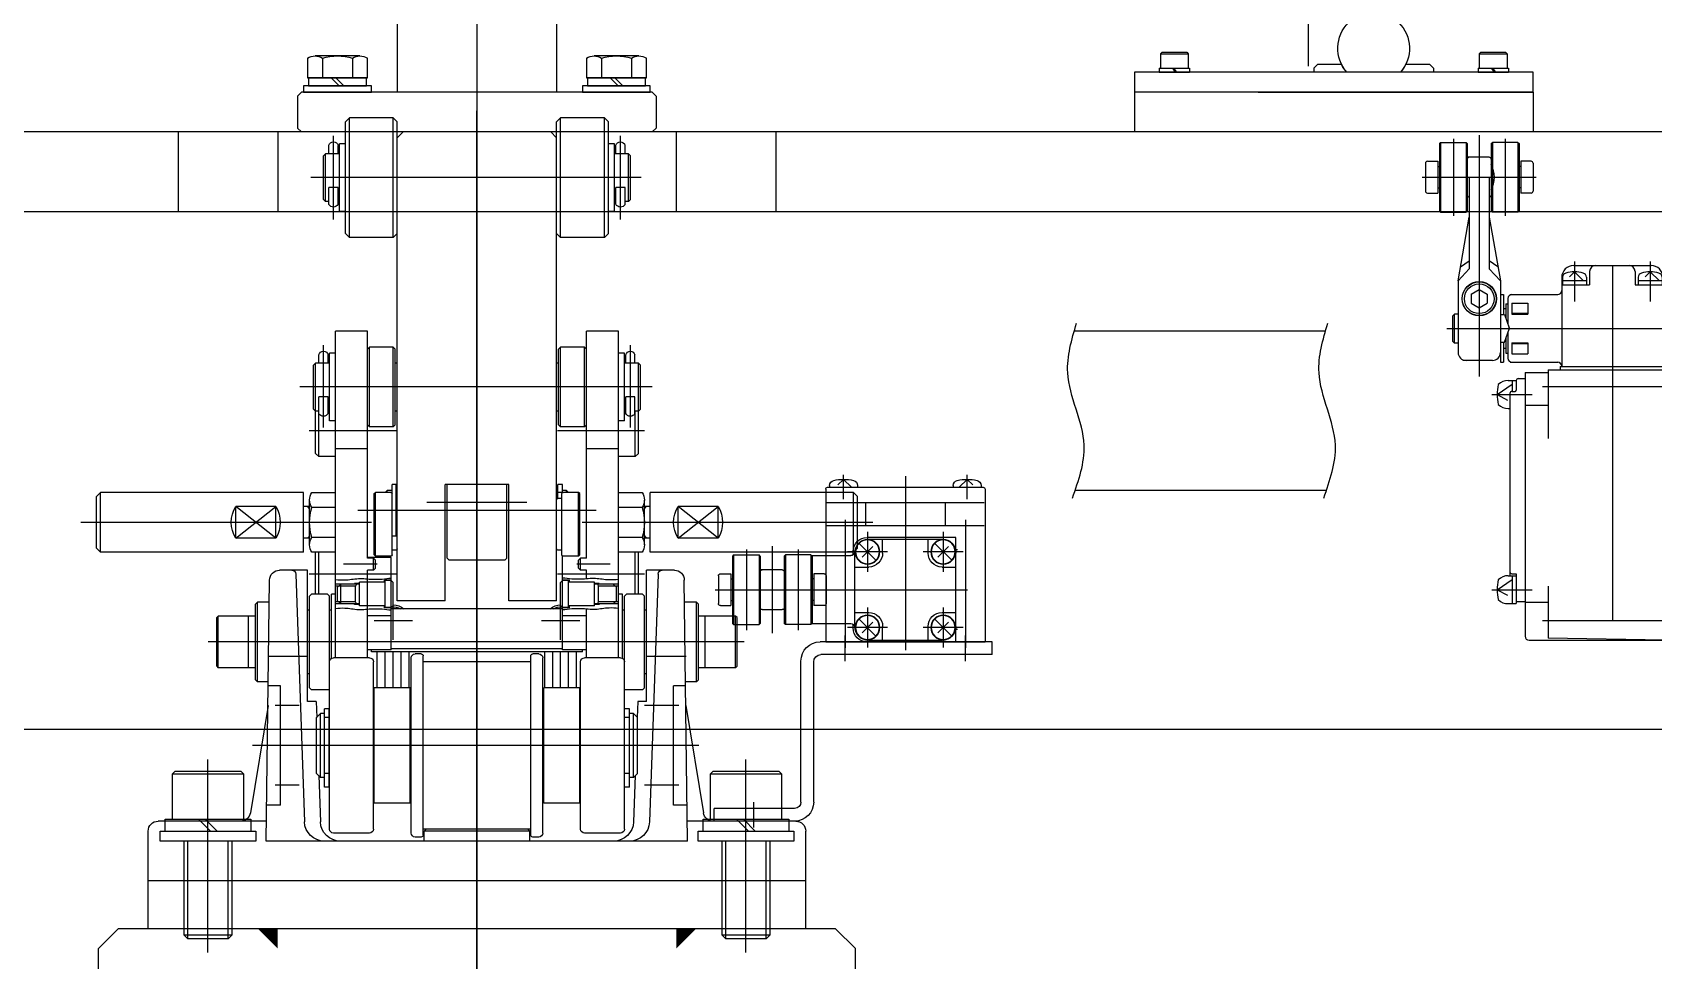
# Model space of a CAD drawing. Header units: millimetres. Extents: x 5349504 to 6791112, y -2212455 to -2153443.
# Drawn here: x 6289182.3 to 6289589.1, y -2199461.6 to -2199228.6 of the extents above; entities that cross this region are included whole.
import ezdxf

# ---------------------------------------------------------------- set-up
doc = ezdxf.new("R2010")
doc.units = ezdxf.units.MM
doc.header["$LTSCALE"] = 400
doc.layers.get('0').update_dxf_attribs({"lineweight": 9})
doc.layers.add('EQUIP', color=8, linetype='Continuous')
doc.layers.add('GRND', color=8, linetype='Continuous')

# ---------------------------------------------------------------- blocks, each defined once
blk = doc.blocks.new('A$C49864C3F')
for p, q in [((-56.2, 61.3), (-56.5, 61)), ((-56.2, 61.3), (-49.8, 61.3)), ((-56.2, 61.3), (-56.2, 43.8)), ((-49.5, 61), (-49.8, 61.3)), ((-49.8, 61.3), (-49.8, 43.8)), ((-43.5, 61), (-43.2, 61.3)), ((-36.8, 61.3), (-43.2, 61.3)), ((-43.2, 61.3), (-43.2, 43.8)), ((-36.8, 61.3), (-36.5, 61)), ((-36.8, 61.3), (-36.8, 43.8)), ((-56.5, 61), (-56.5, 44.1)), ((-44, 57.55), (-49.8, 57.55)), ((-49.5, 61), (-49.5, 44.1)), ((-43.5, 61), (-43.5, 44.1)), ((-36.5, 61), (-36.5, 44.1)), ((-60, 56.05), (-60, 49.05)), ((-59.5, 56.55), (-56.9, 56.55)), ((-56.9, 56.55), (-56.9, 48.55)), ((-56.9, 55.25), (-56.5, 55.25)), ((-36.1, 55.25), (-36.5, 55.25)), ((-36.1, 56.55), (-36.1, 48.55)), ((-33.5, 56.55), (-36.1, 56.55)), ((-33, 56.05), (-33, 49.05)), ((-56.9, 49.85), (-56.5, 49.85)), ((-49, 52.55), (-49, 29.55)), ((-44, 52.55), (-44, 29.55)), ((-36.1, 49.85), (-36.5, 49.85)), ((-59.5, 48.55), (-56.9, 48.55)), ((-33.5, 48.55), (-36.1, 48.55)), ((-56.5, 44.1), (-56.2, 43.8)), ((-56.2, 43.8), (-49.8, 43.8)), ((-51.8, 26.55), (-49, 42.55)), ((-49.8, 43.8), (-49.5, 44.1)), ((-44, 42.55), (-41.2, 26.55)), ((-43.2, 43.8), (-43.5, 44.1)), ((-36.8, 43.8), (-43.2, 43.8)), ((-36.5, 44.1), (-36.8, 43.8)), ((-49, 29.55), (-51.8, 26.55)), ((-51.19, 30.05), (-49, 31.55)), ((-41.81, 30.05), (-44, 31.55)), ((-44, 29.55), (-41.2, 26.55)), ((-22.6, 28.8), (-23.85, 27.55)), ((-22.8, 30.4), (-3.4, 30.4)), ((-22.6, 28.8), (-20.3, 26.5)), ((-18.8, 28.9), (-18.8, 25.5)), ((-7.4, 28.9), (-7.4, 25.5)), ((-3.6, 28.8), (-4.85, 27.55)), ((-3.6, 28.8), (-1.3, 26.5)), ((-51.8, 26.55), (-51.8, 8.55)), ((-41.2, 26.55), (-41.2, 6.1)), ((-25.8, 27.4), (-25.8, 5.1)), ((-25.8, 25.5), (-18.8, 25.5)), ((-25.6, 27.43), (-25.6, 25.5)), ((-19.6, 26.5), (-25.6, 26.5)), ((-19.6, 27.43), (-19.6, 25.5)), ((-7.4, 25.5), (-0.4, 25.5)), ((-6.6, 27.43), (-6.6, 25.5)), ((-0.6, 26.5), (-6.6, 26.5)), ((-0.6, 27.43), (-0.6, 25.5)), ((-0.4, 27.4), (-0.4, 4.2)), ((-48.5, 23.2), (-46.5, 24.36)), ((-48.5, 23.2), (-48.5, 20.9)), ((-48.5, 20.9), (-46.5, 19.74)), ((-46.5, 24.36), (-44.5, 23.2)), ((-46.5, 19.74), (-44.5, 20.9)), ((-44.5, 23.2), (-44.5, 20.9)), ((-41.2, 23.1), (-40.4, 23.1)), ((-40.4, 23.1), (-40.4, 18.1)), ((-39.8, 20.8), (-39.3, 20.8)), ((-39.8, 20.8), (-39.8, 16.96)), ((-39.3, 22.1), (-39.3, 15.54)), ((-38.7, 23.1), (-26.8, 23.1)), ((-38.3, 20.96), (-34.3, 20.96)), ((-38.3, 20.96), (-38.3, 18.19)), ((-34.3, 20.96), (-34.3, 18.19)), ((-53.2, 17.67), (-52.68, 18.2)), ((-53.2, 17.67), (-53.2, 11.42)), ((-51.8, 18.2), (-52.68, 18.2)), ((-52.68, 10.9), (-52.68, 18.2)), ((-41.2, 18.1), (-40.2, 18.1)), ((-40.4, 19.6), (-39.8, 19.6)), ((-40.2, 18.1), (-39.03, 14.77)), ((-38.3, 18.4), (-34.3, 18.4)), ((-38.3, 18.19), (-34.3, 18.19)), ((-40.2, 11.1), (-39.03, 14.43)), ((-39.8, 12.24), (-39.8, 8.4)), ((-39.3, 13.66), (-39.3, 7.1)), ((-53.2, 11.42), (-52.68, 10.9)), ((-51.8, 10.9), (-52.68, 10.9)), ((-41.2, 11.1), (-40.2, 11.1)), ((-40.4, 11.1), (-40.4, 6.1)), ((-40.4, 9.6), (-39.8, 9.6)), ((-39.8, 8.4), (-39.3, 8.4)), ((-38.3, 11.01), (-34.3, 11.01)), ((-38.3, 11.01), (-38.3, 8.24)), ((-38.3, 10.8), (-34.3, 10.8)), ((-38.3, 8.24), (-34.3, 8.24)), ((-34.3, 11.01), (-34.3, 8.24)), ((-43.2, 6.55), (-50.6, 6.55)), ((-41.2, 6.1), (-40.4, 6.1)), ((-38.7, 6.1), (-26.8, 6.1)), ((-29.2, 4.2), (-29.2, -13)), ((-29.2, 4.2), (0, 4.2)), ((-26.2, 5), (-26.2, 4.2)), ((-26.2, 5), (-0.4, 5)), ((0, 4.2), (0, -5.6)), ((-42, -2), (-38.2, 0.6)), ((-39.26, 1.5), (-37.2, 1.5)), ((-38.2, 1.5), (-38.2, -1.22)), ((-37.2, 1.5), (-37.2, -0.92)), ((-36.7, 2), (-35, 2)), ((-35, 3.5), (-29.2, 3.5)), ((-35, 3.5), (-35, -62.7)), ((-13.1, 0), (-13.1, -58.7)), ((-42, -2), (-39.39, -3.41)), ((-38.8, -1.72), (-38.8, -47.5)), ((-38.3, -1.22), (-37.5, -1.22)), ((-39.26, -5.5), (-38.8, -5.5)), ((-35, -4.65), (-29.2, -4.65)), ((-0.4, -5.6), (0, -5.6)), ((-0.4, -5.6), (-0.4, -53.3)), ((-0.4, -8), (0, -8)), ((0, -8), (0, -18)), ((-0.4, -18), (0, -18)), ((-0.4, -40), (0, -40)), ((0, -40), (0, -50)), ((-42, -51), (-38.2, -48.4)), ((-39.26, -47.5), (-37.2, -47.5)), ((-38.3, -47), (-37.2, -47)), ((-38.2, -47.5), (-38.2, -54.5)), ((-37.2, -47), (-37.2, -54.5)), ((-42, -51), (-39.39, -52.41)), ((-29.2, -50.1), (-29.2, -63.2)), ((-0.4, -50), (0, -50)), ((-39.26, -54.5), (-37.2, -54.5)), ((-37.2, -54), (-35, -54)), ((-35, -54.1), (-29.2, -54.1)), ((-0.4, -53.3), (0, -53.3)), ((0, -53.3), (0, -63.7)), ((-34, -63.7), (0, -63.7)), ((0, -63.7), (-29.2, -63.2))]:
    blk.add_line(p, q)
for radius in [4.3, 4.25, 3.73]:
    blk.add_circle((-46.5, 22.05), radius)
for centre, radius, start, end in [((-49, 57.05), 0.5, 90, 180), ((-44, 57.05), 0.5, 0, 90), ((-59.5, 56.05), 0.5, 90, 180), ((-49.5, 52.55), 6.8, 331.9273, 28.0727), ((-33.5, 56.05), 0.5, 0, 90), ((-59.5, 49.05), 0.5, 180, 270), ((-33.5, 49.05), 0.5, 270, 0), ((-49, 48.05), 0.5, 180, 270), ((-44, 48.05), 0.5, 270, 0), ((-22.8, 27.4), 3, 90, 180), ((-24.5, 27.43), 1.1, 105.9837, 180), ((-22.6, 20.8), 8, 74.0164, 105.9836), ((-20.7, 27.43), 1.1, 360, 74.0163), ((-17.3, 28.9), 1.5, 90, 180), ((-8.9, 28.9), 1.5, 0, 90), ((-5.5, 27.43), 1.1, 105.9837, 180), ((-3.6, 20.8), 8, 74.0164, 105.9836), ((-3.4, 27.4), 3, 0, 90), ((-1.7, 27.43), 1.1, 360, 74.0163), ((-38.3, 22.1), 1, 90, 180), ((-26.8, 24.1), 1, 270, 0), ((-39.5, 14.6), 0.5, 340.6374, 19.3625), ((-49.8, 8.55), 2, 180, 270), ((-43.2, 8.55), 2, 270, 0), ((-38.3, 7.1), 1, 180, 270), ((-26.8, 5.1), 1, 0, 90), ((-30.4, -2), 11.6, 167.667, 192.3329), ((-39.36, -1.75), 3.25, 88.2195, 136.7496), ((-36.7, 1.5), 0.5, 90, 180), ((-38.3, -1.72), 0.5, 90, 180), ((-37.5, -0.92), 0.3, 270, 0), ((-39.36, -2.25), 3.25, 223.2504, 271.7805), ((-30.4, -51), 11.6, 167.667, 192.3329), ((-39.36, -50.75), 3.25, 88.2195, 136.7496), ((-38.3, -46.5), 0.5, 180, 270), ((-39.36, -51.25), 3.25, 223.2504, 271.7805), ((-34, -62.7), 1, 180, 270)]:
    blk.add_arc(centre, radius, start, end)
blk.add_point((-53, 61.3))
at = {"layer": 'EQUIP'}
for p, q in [((-53, 62.21), (-53, 42.89)), ((-46.5, 63.11), (-46.5, 2.55)), ((-40, 62.21), (-40, 42.89)), ((-60.86, 52.55), (-32.19, 52.55)), ((-22.6, 31.37), (-22.6, 21.37)), ((-13.1, 30.4), (-13.1, -2.22)), ((-3.6, 31.37), (-3.6, 21.37)), ((-54.64, 14.55), (1.05, 14.55)), ((-30.66, 0), (1.46, 0)), ((-43.31, -2), (-33.21, -2)), ((-43.31, -51), (-33.21, -51)), ((-30.66, -58.7), (1.46, -58.7))]:
    blk.add_line(p, q, dxfattribs=at)
blk = doc.blocks.new('A$C31586371')
for p, q in [((-15.5, 40.8), (-16.91, 39.39)), ((-15.5, 40.8), (-13.5, 38.8)), ((15.5, 40.8), (13.5, 38.8)), ((15.5, 40.8), (16.91, 39.39)), ((-20, 38.3), (-20, 0)), ((19.5, 38.8), (-19.5, 38.8)), ((-19, 39.26), (-19, 38.8)), ((-12, 39.26), (-12, 38.8)), ((12, 39.26), (12, 38.8)), ((19, 39.26), (19, 38.8)), ((20, 38.3), (20, 0)), ((20, 35), (-19.8, 35)), ((-10, 35), (-10, 29.2)), ((10, 35), (10, 29.2)), ((20, 29.2), (-19.8, 29.2)), ((-12.7, 26.2), (9.6, 26.2)), ((-12.7, 0), (-12.7, 26.2)), ((-11.62, 20.48), (-7.38, 24.72)), ((9.2, 25.8), (-9.2, 25.8)), ((-5.7, 22.3), (-5.7, 25.8)), ((5.7, 22.3), (5.7, 25.8)), ((7.38, 20.48), (11.62, 24.72)), ((-13.1, 23.1), (-12.7, 23.1)), ((-8.16, 21.26), (-10.84, 23.94)), ((10.84, 21.26), (8.16, 23.94)), ((12.7, 3.9), (12.7, 22.3)), ((13.1, 21.8), (13.1, 22.7)), ((23.5, 21.65), (13.7, 21.65)), ((23.7, 21.85), (23.4, 21.55)), ((23.4, 21.55), (23.4, 4.65)), ((23.7, 21.85), (30.1, 21.85)), ((23.7, 21.85), (23.7, 4.35)), ((30.4, 21.55), (30.1, 21.85)), ((30.1, 21.85), (30.1, 4.35)), ((30.4, 21.55), (30.4, 4.65)), ((36.4, 21.55), (36.7, 21.85)), ((36.4, 21.55), (36.4, 4.65)), ((43.1, 21.85), (36.7, 21.85)), ((36.7, 21.85), (36.7, 4.35)), ((43.1, 21.85), (43.4, 21.55)), ((43.1, 21.85), (43.1, 4.35)), ((43.4, 21.55), (43.4, 4.65)), ((-9.2, 18.8), (-12.7, 18.8)), ((12.7, 18.8), (9.2, 18.8)), ((19.9, 16.6), (19.9, 9.6)), ((20.4, 17.1), (23, 17.1)), ((23, 17.1), (23, 9.1)), ((30.9, 18.1), (36.7, 18.1)), ((46.4, 17.1), (43.8, 17.1)), ((43.8, 17.1), (43.8, 9.1)), ((46.9, 16.6), (46.9, 9.6)), ((23, 15.8), (23.4, 15.8)), ((43.8, 15.8), (43.4, 15.8)), ((20.4, 9.1), (23, 9.1)), ((23, 10.4), (23.4, 10.4)), ((43.8, 10.4), (43.4, 10.4)), ((46.4, 9.1), (43.8, 9.1)), ((-9.2, 7.4), (-12.7, 7.4)), ((-11.62, 1.48), (-7.38, 5.72)), ((-8.16, 2.26), (-10.84, 4.94)), ((7.38, 1.48), (11.62, 5.72)), ((10.84, 2.26), (8.16, 4.94)), ((12.7, 7.4), (9.2, 7.4)), ((13.1, 3.5), (13.1, 4.4)), ((23.4, 4.65), (13.7, 4.65)), ((23.4, 4.65), (23.7, 4.35)), ((23.7, 4.35), (30.1, 4.35)), ((30.1, 4.35), (30.4, 4.65)), ((35.9, 8.1), (30.9, 8.1)), ((36.7, 4.35), (36.4, 4.65)), ((43.1, 4.35), (36.7, 4.35)), ((43.4, 4.65), (43.1, 4.35)), ((20, 0), (-20, 0)), ((9.2, 0.4), (-9.2, 0.4)), ((-5.7, 0.4), (-5.7, 3.9)), ((5.7, 0.4), (5.7, 3.9)), ((-12.7, 0), (9.6, 0))]:
    blk.add_line(p, q)
at = {"color": 7, "linetype": 'Continuous'}
blk.add_line((-13.1, 3.1), (-12.7, 3.1), dxfattribs=at)
for centre, radius in [((-9.5, 22.6), 3.1), ((-9.5, 22.6), 3), ((9.5, 22.6), 3.1), ((9.5, 22.6), 3), ((-9.5, 3.6), 3.1), ((-9.5, 3.6), 3), ((9.5, 3.6), 3.1), ((9.5, 3.6), 3)]:
    blk.add_circle(centre, radius)
for centre, radius, start, end in [((-15.5, 29.2), 11.6, 77.6671, 102.333), ((15.5, 29.2), 11.6, 77.667, 102.3329), ((-19.5, 38.3), 0.5, 90, 180), ((-17.7, 39.26), 1.3, 102.333, 180), ((-13.3, 39.26), 1.3, 0, 77.6671), ((13.3, 39.26), 1.3, 102.3329, 180), ((17.7, 39.26), 1.3, 360, 77.667), ((19.5, 38.3), 0.5, 0, 90), ((-9.2, 22.3), 3.5, 90, 180), ((9.2, 22.3), 3.5, 359.9999, 90), ((9.6, 22.7), 3.5, 359.9999, 89.9998), ((-9.2, 22.3), 3.5, 270, 360), ((9.2, 22.3), 3.5, 180.0001, 270), ((13.7, 22.65), 1, 180, 270), ((20.4, 16.6), 0.5, 90, 180), ((30.9, 17.6), 0.5, 90, 180), ((35.9, 17.6), 0.5, 0, 90), ((46.4, 16.6), 0.5, 0, 90), ((20.4, 9.6), 0.5, 180, 270), ((30.9, 8.6), 0.5, 180, 270), ((35.9, 8.6), 0.5, 270, 0), ((46.4, 9.6), 0.5, 270, 0), ((-9.2, 3.9), 3.5, 359.9999, 90), ((9.2, 3.9), 3.5, 90, 180), ((13.7, 3.65), 1, 90, 180), ((-9.2, 3.9), 3.5, 180.0001, 270), ((9.2, 3.9), 3.5, 270, 360), ((9.6, 3.5), 3.5, 270.0001, 359.9999)]:
    blk.add_arc(centre, radius, start, end)
blk.add_point((39.9, 21.85))
at = {"layer": 'EQUIP'}
for p, q in [((-15.5, 35.8), (-15.5, 41.92)), ((0, 41.59), (0, -2.09)), ((15.5, 35.8), (15.5, 41.92)), ((-15.1, 30.66), (-15.1, -1.46)), ((15.1, 30.66), (15.1, -1.46)), ((-9.5, 27.6), (-9.5, 17.6)), ((9.5, 27.6), (9.5, 17.6)), ((-14.5, 22.6), (-4.5, 22.6)), ((4.5, 22.6), (14.5, 22.6)), ((26.9, 23.22), (26.9, 2.98)), ((33.4, 24.02), (33.4, 2.17)), ((39.9, 23.22), (39.9, 2.98)), ((47.76, 13.1), (-15.59, 13.1)), ((-9.5, 8.6), (-9.5, -1.4)), ((9.5, 8.6), (9.5, -1.4)), ((-14.5, 3.6), (-4.5, 3.6)), ((4.5, 3.6), (14.5, 3.6))]:
    blk.add_line(p, q, dxfattribs=at)
blk = doc.blocks.new('A$C65627FEB')
at = {"layer": 'EQUIP'}
for p, q in [((0, 94.8), (0, -4.55)), ((-208.6, 84.15), (-208.6, 36.54)), ((-20, 85), (-20, 30)), ((20, 85), (20, 30)), ((-258.1, 40), (-258.5, 39.6)), ((-258.5, 39.6), (-258.5, 36)), ((-251.5, 39.6), (-258.5, 39.6)), ((-251.9, 40), (-258.1, 40)), ((-251.5, 39.6), (-251.9, 40)), ((-251.5, 39.6), (-251.5, 36)), ((-239, 37), (-240, 36)), ((-233.06, 37), (-239, 37)), ((-211, 37), (-216.94, 37)), ((-210, 36), (-211, 37)), ((-178.1, 40), (-178.5, 39.6)), ((-178.5, 39.6), (-178.5, 36)), ((-171.5, 39.6), (-178.5, 39.6)), ((-171.9, 40), (-178.1, 40)), ((-171.5, 39.6), (-171.9, 40)), ((-171.5, 39.6), (-171.5, 36)), ((-42.51, 33.6), (-42.51, 38.52)), ((-40.63, 39.1), (-29.37, 39.1)), ((-38.75, 38.52), (-38.75, 33.6)), ((-31.25, 38.52), (-31.25, 33.6)), ((-27.49, 38.52), (-27.49, 33.6)), ((27.49, 33.6), (27.49, 38.52)), ((29.37, 39.1), (40.63, 39.1)), ((31.25, 38.52), (31.25, 33.6)), ((38.75, 38.52), (38.75, 33.6)), ((42.51, 38.52), (42.51, 33.6)), ((-265, 30), (-265, 35)), ((-265, 35), (-165, 35)), ((-251.2, 36), (-258.8, 36)), ((-258.8, 36), (-258.8, 35)), ((-251.2, 35), (-258.8, 35)), ((-254.82, 36), (-255.54, 35)), ((-254.49, 36), (-255.21, 35)), ((-251.2, 36), (-251.2, 35)), ((-240, 36), (-240, 35)), ((-210, 36), (-210, 35)), ((-171.2, 36), (-178.8, 36)), ((-178.8, 36), (-178.8, 35)), ((-171.2, 35), (-178.8, 35)), ((-174.82, 36), (-175.54, 35)), ((-174.49, 36), (-175.21, 35)), ((-171.2, 36), (-171.2, 35)), ((-165, 35), (-165, 30)), ((-27.49, 33.6), (-42.51, 33.6)), ((-42.3, 31.6), (-42.3, 33.6)), ((-42.3, 33.6), (-27.7, 33.6)), ((-36.57, 31.6), (-34.57, 33.6)), ((-35.43, 31.6), (-33.43, 33.6)), ((-27.7, 33.6), (-27.7, 31.6)), ((42.51, 33.6), (27.49, 33.6)), ((27.7, 31.6), (27.7, 33.6)), ((27.7, 33.6), (42.3, 33.6)), ((33.43, 31.6), (35.43, 33.6)), ((34.57, 31.6), (36.57, 33.6)), ((42.3, 33.6), (42.3, 31.6)), ((-265, 30), (-165, 30)), ((-265, 30), (-265, 20)), ((-215, 30), (-265, 30)), ((-196, 30), (-234, 30)), ((-215, 30), (-165, 30)), ((-165, 30), (-165, 20)), ((-45, 29), (-44, 30)), ((-45, 29), (-45, 21)), ((-44, 30), (44, 30)), ((-43.5, 30), (-43.5, 31.6)), ((-43.5, 31.6), (-26.5, 31.6)), ((-26.5, 30), (-43.5, 30)), ((-27.7, 31.6), (-42.3, 31.6)), ((-26.5, 31.6), (-26.5, 30)), ((26.5, 30), (26.5, 31.6)), ((26.5, 31.6), (43.5, 31.6)), ((43.5, 30), (26.5, 30)), ((42.3, 31.6), (27.7, 31.6)), ((43.5, 31.6), (43.5, 30)), ((44, 30), (45, 29)), ((45, 29), (45, 21)), ((-44, 20), (-45, 21)), ((45, 21), (44, 20)), ((-400, 20), (-45, 20)), ((-175.5, 20), (-45, 20)), ((-75, 20), (-75, 0)), ((-50, 20), (-50, 0)), ((-45, 20), (45, 20)), ((-44, 20), (44, 20)), ((45, 20), (400, 20)), ((45, 20), (239, 20)), ((50, 20), (50, 0)), ((75, 20), (75, 0)), ((-400, 0), (400, 0))]:
    blk.add_line(p, q, dxfattribs=at)
for centre, radius, start, end in [((-225, 41), 9, 318.1897, 221.8103), ((-225, 41), 9, 206.3878, 221.8103), ((-225, 41), 9, 318.1897, 333.6122), ((-40.63, 35.78), 3.32, 55.6158, 124.3842), ((-35, 26.68), 12.42, 72.412, 107.588), ((-29.37, 35.78), 3.32, 55.6158, 124.3842), ((29.37, 35.78), 3.32, 55.6158, 124.3842), ((35, 26.68), 12.42, 72.412, 107.588), ((40.63, 35.78), 3.32, 55.6158, 124.3842)]:
    blk.add_arc(centre, radius, start, end, dxfattribs=at)
blk = doc.blocks.new('BL-EQ-SECT_1_20230313')
at = {"layer": 'EQUIP'}
for p, q in [((80526.25, 2902.6), (80526.25, 252.6)), ((80494.25, 1926.15), (80493.25, 1925.15)), ((80493.25, 1897.15), (80493.25, 1925.15)), ((80494.25, 1896.15), (80494.25, 1926.15)), ((80494.25, 1926.15), (80505.25, 1926.15)), ((80505.25, 1896.15), (80505.25, 1926.15)), ((80505.25, 1926.15), (80506.25, 1925.15)), ((80506.25, 1804.94), (80506.25, 1925.15)), ((80526.25, 1664.6), (80526.25, 1927.93)), ((80547.25, 1926.15), (80546.25, 1925.15)), ((80546.25, 1804.94), (80546.25, 1925.15)), ((80547.25, 1926.15), (80558.25, 1926.15)), ((80547.25, 1896.15), (80547.25, 1926.15)), ((80558.25, 1896.15), (80558.25, 1926.15)), ((80558.25, 1926.15), (80559.25, 1925.15)), ((80559.25, 1897.15), (80559.25, 1925.15)), ((80490.25, 1900.65), (80490.25, 1921.65)), ((80507.75, 1922.65), (80506.25, 1921.15)), ((80507.75, 1922.65), (80544.75, 1922.65)), ((80544.75, 1922.65), (80546.25, 1921.15)), ((80562.25, 1900.65), (80562.25, 1921.65)), ((80487.75, 1916.65), (80488.25, 1917.15)), ((80487.75, 1905.65), (80487.75, 1916.65)), ((80488.25, 1905.15), (80488.25, 1917.15)), ((80488.25, 1917.15), (80491.75, 1917.15)), ((80489.1, 1917.15), (80489.1, 1919.25)), ((80491.4, 1917.15), (80491.4, 1919.25)), ((80491.75, 1902.65), (80491.75, 1919.65)), ((80491.75, 1919.65), (80493.25, 1919.65)), ((80559.25, 1919.65), (80560.75, 1919.65)), ((80560.75, 1902.65), (80560.75, 1919.65)), ((80560.75, 1917.15), (80564.25, 1917.15)), ((80561.1, 1917.15), (80561.1, 1919.25)), ((80563.4, 1917.15), (80563.4, 1919.25)), ((80564.25, 1905.15), (80564.25, 1917.15)), ((80564.75, 1916.65), (80564.25, 1917.15)), ((80564.75, 1905.65), (80564.75, 1916.65)), ((80485.01, 1911.15), (80567.97, 1911.15)), ((80489.1, 1908.64), (80491.4, 1908.64)), ((80489.1, 1904.41), (80489.1, 1908.64)), ((80491.4, 1904.47), (80491.4, 1908.64)), ((80561.1, 1904.47), (80561.1, 1908.64)), ((80561.1, 1908.64), (80563.4, 1908.64)), ((80563.4, 1904.41), (80563.4, 1908.64)), ((80488.25, 1905.15), (80487.75, 1905.65)), ((80488.25, 1905.15), (80489.1, 1905.15)), ((80491.4, 1905.15), (80491.75, 1905.15)), ((80560.75, 1905.15), (80561.1, 1905.15)), ((80563.4, 1905.15), (80564.25, 1905.15)), ((80564.25, 1905.15), (80564.75, 1905.65)), ((80491.75, 1902.65), (80493.25, 1902.65)), ((80559.25, 1902.65), (80560.75, 1902.65)), ((80494.25, 1896.15), (80493.25, 1897.15)), ((80494.25, 1896.15), (80505.25, 1896.15)), ((80505.25, 1896.15), (80506.25, 1897.15)), ((80547.25, 1896.15), (80546.25, 1897.15)), ((80547.25, 1896.15), (80558.25, 1896.15)), ((80558.25, 1896.15), (80559.25, 1897.15)), ((80313.33, 1872.6), (80376.38, 1872.6)), ((80490.75, 1790.6), (80490.75, 1872.6)), ((80490.75, 1872.6), (80498.75, 1872.6)), ((80498.75, 1815.62), (80498.75, 1872.6)), ((80553.75, 1815.62), (80553.75, 1872.6)), ((80553.75, 1872.6), (80561.75, 1872.6)), ((80561.75, 1790.6), (80561.75, 1872.6)), ((80487.75, 1848.42), (80487.75, 1869.07)), ((80498.75, 1868.07), (80499.25, 1868.57)), ((80499.25, 1858.6), (80499.25, 1868.57)), ((80499.25, 1868.57), (80505.25, 1868.57)), ((80505.25, 1858.6), (80505.25, 1868.57)), ((80505.75, 1868.07), (80505.25, 1868.57)), ((80505.75, 1849.07), (80505.75, 1868.07)), ((80546.75, 1868.07), (80547.25, 1868.57)), ((80546.75, 1849.07), (80546.75, 1868.07)), ((80547.25, 1868.57), (80553.25, 1868.57)), ((80547.25, 1858.6), (80547.25, 1868.57)), ((80553.75, 1868.07), (80553.25, 1868.57)), ((80553.25, 1858.6), (80553.25, 1868.57)), ((80564.75, 1848.42), (80564.75, 1869.07)), ((80485.25, 1864.1), (80485.75, 1864.6)), ((80485.25, 1858.6), (80485.25, 1864.1)), ((80485.75, 1858.6), (80485.75, 1864.6)), ((80485.75, 1864.6), (80489.25, 1864.6)), ((80486.6, 1864.6), (80486.6, 1866.67)), ((80488.9, 1864.6), (80488.9, 1866.67)), ((80489.25, 1867.07), (80490.75, 1867.07)), ((80489.25, 1858.6), (80489.25, 1867.07)), ((80505.75, 1864.6), (80506.25, 1864.6)), ((80546.25, 1864.6), (80546.75, 1864.6)), ((80561.75, 1867.07), (80563.25, 1867.07)), ((80563.25, 1858.6), (80563.25, 1867.07)), ((80563.25, 1864.6), (80566.75, 1864.6)), ((80563.6, 1864.6), (80563.6, 1866.67)), ((80565.9, 1864.6), (80565.9, 1866.67)), ((80567.25, 1864.1), (80566.75, 1864.6)), ((80566.75, 1858.6), (80566.75, 1864.6)), ((80567.25, 1858.6), (80567.25, 1864.1)), ((80482.31, 1858.6), (80570.7, 1858.6)), ((80485.25, 1853.05), (80485.25, 1858.55)), ((80485.75, 1841.9), (80485.75, 1858.55)), ((80486.6, 1856.1), (80488.9, 1856.1)), ((80486.6, 1851.87), (80486.6, 1856.1)), ((80488.9, 1851.93), (80488.9, 1856.1)), ((80489.25, 1850.07), (80489.25, 1858.55)), ((80499.25, 1848.57), (80499.25, 1858.55)), ((80505.25, 1848.57), (80505.25, 1858.55)), ((80547.25, 1848.57), (80547.25, 1858.55)), ((80553.25, 1848.57), (80553.25, 1858.55)), ((80563.25, 1850.07), (80563.25, 1858.55)), ((80563.6, 1856.1), (80565.9, 1856.1)), ((80563.6, 1851.93), (80563.6, 1856.1)), ((80565.9, 1851.87), (80565.9, 1856.1)), ((80566.75, 1841.9), (80566.75, 1858.55)), ((80567.25, 1853.05), (80567.25, 1858.55)), ((80485.25, 1853.05), (80485.75, 1852.55)), ((80485.75, 1852.55), (80486.6, 1852.55)), ((80486.55, 1841.1), (80486.55, 1852.55)), ((80488.9, 1852.55), (80489.25, 1852.55)), ((80505.75, 1852.55), (80506.25, 1852.55)), ((80546.25, 1852.55), (80546.75, 1852.55)), ((80563.25, 1852.55), (80563.6, 1852.55)), ((80565.9, 1852.55), (80566.75, 1852.55)), ((80565.95, 1841.1), (80565.95, 1852.55)), ((80567.25, 1853.05), (80566.75, 1852.55)), ((80484.18, 1847.6), (80506.05, 1847.6)), ((80489.25, 1850.07), (80490.75, 1850.07)), ((80498.75, 1849.07), (80499.25, 1848.57)), ((80499.25, 1848.57), (80505.25, 1848.57)), ((80505.75, 1849.07), (80505.25, 1848.57)), ((80546.46, 1847.6), (80568.33, 1847.6)), ((80546.75, 1849.07), (80547.25, 1848.57)), ((80547.25, 1848.57), (80553.25, 1848.57)), ((80553.75, 1849.07), (80553.25, 1848.57)), ((80561.75, 1850.07), (80563.25, 1850.07)), ((80490.75, 1843.05), (80498.75, 1843.05)), ((80553.75, 1843.05), (80561.75, 1843.05)), ((80486.55, 1841.1), (80485.75, 1841.9)), ((80486.55, 1841.1), (80490.75, 1841.1)), ((80561.75, 1841.1), (80565.95, 1841.1)), ((80565.95, 1841.1), (80566.75, 1841.9)), ((80313.12, 1832.6), (80376.17, 1832.6)), ((80430.75, 1831.1), (80431.75, 1832.1)), ((80430.75, 1818.1), (80430.75, 1831.1)), ((80431.75, 1832.1), (80482.75, 1832.1)), ((80431.75, 1817.1), (80431.75, 1832.1)), ((80482.75, 1817.1), (80482.75, 1832.1)), ((80500.45, 1831.82), (80500.75, 1832.12)), ((80500.45, 1816.42), (80500.45, 1831.82)), ((80500.75, 1832.12), (80504.65, 1832.12)), ((80500.75, 1816.12), (80500.75, 1832.12)), ((80503.25, 1832.12), (80503.75, 1832.62)), ((80503.75, 1832.62), (80504.75, 1832.62)), ((80503.75, 1832.12), (80503.75, 1832.62)), ((80504.75, 1832.12), (80504.75, 1834.12)), ((80504.75, 1834.12), (80505.95, 1834.12)), ((80504.75, 1832.12), (80505.95, 1832.12)), ((80504.95, 1816.42), (80504.95, 1831.82)), ((80504.95, 1830.62), (80505.95, 1830.62)), ((80505.95, 1830.62), (80505.95, 1834.12)), ((80505.95, 1832.62), (80506.25, 1832.62)), ((80518.25, 1834.12), (80534.25, 1834.12)), ((80518.25, 1804.94), (80518.25, 1834.12)), ((80518.75, 1815.62), (80518.75, 1834.12)), ((80533.75, 1815.62), (80533.75, 1834.12)), ((80534.25, 1804.94), (80534.25, 1834.12)), ((80546.25, 1832.62), (80546.55, 1832.62)), ((80546.55, 1834.12), (80547.55, 1834.12)), ((80546.55, 1821.13), (80546.55, 1834.12)), ((80547.55, 1816.42), (80547.55, 1834.12)), ((80547.55, 1832.62), (80548.75, 1832.62)), ((80547.85, 1832.12), (80551.75, 1832.12)), ((80548.75, 1832.12), (80548.75, 1832.62)), ((80549.25, 1832.12), (80548.75, 1832.62)), ((80551.75, 1816.12), (80551.75, 1832.12)), ((80552.05, 1831.82), (80551.75, 1832.12)), ((80552.05, 1816.42), (80552.05, 1831.82)), ((80569.75, 1832.1), (80620.75, 1832.1)), ((80569.75, 1817.1), (80569.75, 1832.1)), ((80621.75, 1831.1), (80620.75, 1832.1)), ((80620.75, 1817.1), (80620.75, 1832.1)), ((80621.75, 1818.1), (80621.75, 1831.1)), ((80465.75, 1820.6), (80465.75, 1828.6)), ((80465.75, 1828.6), (80475.75, 1828.6)), ((80475.75, 1820.6), (80465.75, 1828.6)), ((80465.75, 1820.6), (80475.75, 1828.6)), ((80475.75, 1820.6), (80475.75, 1828.6)), ((80482.75, 1828.6), (80484.25, 1828.6)), ((80484.25, 1827.97), (80483.83, 1828.6)), ((80484.25, 1818.97), (80484.25, 1830.22)), ((80484.83, 1828.35), (80490.75, 1828.35)), ((80496.35, 1827.62), (80556.15, 1827.62)), ((80513.7, 1829.6), (80538.81, 1829.6)), ((80561.75, 1828.35), (80567.67, 1828.35)), ((80568.25, 1818.97), (80568.25, 1830.22)), ((80568.25, 1828.6), (80569.75, 1828.6)), ((80568.25, 1827.97), (80568.68, 1828.6)), ((80576.75, 1820.6), (80576.75, 1828.6)), ((80576.75, 1828.6), (80586.75, 1828.6)), ((80576.75, 1820.6), (80586.75, 1828.6)), ((80586.75, 1820.6), (80576.75, 1828.6)), ((80586.75, 1820.6), (80586.75, 1828.6)), ((80426.9, 1824.6), (80499.81, 1824.6)), ((80552.7, 1824.6), (80625.61, 1824.6)), ((80465.75, 1820.6), (80475.75, 1820.6)), ((80482.75, 1820.6), (80484.25, 1820.6)), ((80484.25, 1821.22), (80483.83, 1820.6)), ((80484.83, 1820.84), (80490.75, 1820.84)), ((80546.55, 1821.13), (80547.55, 1821.13)), ((80561.75, 1820.84), (80567.67, 1820.84)), ((80568.25, 1821.22), (80568.68, 1820.6)), ((80568.25, 1820.6), (80569.75, 1820.6)), ((80576.75, 1820.6), (80586.75, 1820.6)), ((80430.75, 1818.1), (80431.75, 1817.1)), ((80431.75, 1817.1), (80482.75, 1817.1)), ((80485.75, 1806.6), (80485.75, 1817.09)), ((80486.55, 1806.6), (80486.55, 1817.09)), ((80498.75, 1815.62), (80500.25, 1815.62)), ((80500.25, 1812.62), (80500.25, 1815.62)), ((80500.25, 1815.62), (80500.75, 1815.12)), ((80500.45, 1816.42), (80500.75, 1816.12)), ((80500.75, 1816.12), (80504.65, 1816.12)), ((80500.75, 1813.12), (80500.75, 1815.12)), ((80504.75, 1792.63), (80504.75, 1816.14)), ((80504.95, 1817.62), (80505.95, 1817.62)), ((80518.75, 1815.62), (80519.25, 1815.12)), ((80519.25, 1815.12), (80533.25, 1815.12)), ((80533.25, 1815.12), (80533.75, 1815.62)), ((80546.55, 1817.62), (80547.55, 1817.62)), ((80547.75, 1815.81), (80553.75, 1815.81)), ((80547.75, 1792.63), (80547.75, 1815.81)), ((80547.85, 1816.12), (80551.75, 1816.12)), ((80552.05, 1816.42), (80551.75, 1816.12)), ((80552.25, 1815.62), (80551.75, 1815.12)), ((80551.75, 1813.12), (80551.75, 1815.12)), ((80552.25, 1815.62), (80553.75, 1815.62)), ((80552.25, 1812.62), (80552.25, 1815.62)), ((80565.95, 1806.6), (80565.95, 1817.09)), ((80566.75, 1806.6), (80566.75, 1817.09)), ((80569.75, 1817.1), (80620.75, 1817.1)), ((80621.75, 1818.1), (80620.75, 1817.1)), ((80476.72, 1812.6), (80483.75, 1812.6)), ((80480.79, 1811.63), (80482.96, 1749.42)), ((80483.75, 1779.6), (80483.75, 1812.6)), ((80484.18, 1811.6), (80506.05, 1811.6)), ((80492.79, 1814.12), (80501.19, 1814.12)), ((80498.75, 1810.41), (80498.75, 1812.62)), ((80498.75, 1812.62), (80500.25, 1812.62)), ((80500.25, 1812.62), (80500.75, 1813.12)), ((80546.46, 1811.6), (80568.33, 1811.6)), ((80551.32, 1814.12), (80559.72, 1814.12)), ((80552.25, 1812.62), (80551.75, 1813.12)), ((80552.25, 1812.62), (80553.75, 1812.62)), ((80553.75, 1790.6), (80553.75, 1812.62)), ((80568.75, 1779.6), (80568.75, 1812.6)), ((80568.75, 1812.6), (80575.79, 1812.6)), ((80571.72, 1811.63), (80569.55, 1749.42)), ((80473.39, 1744.6), (80474.22, 1810.13)), ((80484.25, 1806.1), (80484.75, 1806.6)), ((80484.75, 1806.6), (80488.75, 1806.6)), ((80489.25, 1806.1), (80488.75, 1806.6)), ((80489.75, 1790.46), (80489.75, 1806.6)), ((80489.75, 1806.6), (80490.75, 1806.6)), ((80490.75, 1809.12), (80496.75, 1809.12)), ((80490.75, 1808.62), (80495.75, 1808.62)), ((80491.25, 1808.32), (80492.05, 1809.12)), ((80491.25, 1804.92), (80491.25, 1808.32)), ((80495.55, 1809.22), (80495.5, 1809.12)), ((80495.55, 1809.12), (80495.55, 1809.22)), ((80495.55, 1809.22), (80496.75, 1809.22)), ((80496.04, 1809.12), (80495.75, 1808.62)), ((80495.75, 1804.62), (80495.75, 1808.62)), ((80496.75, 1809.62), (80503.25, 1809.62)), ((80496.75, 1803.62), (80496.75, 1809.62)), ((80503.05, 1810.12), (80504.75, 1810.12)), ((80503.05, 1809.62), (80503.05, 1810.12)), ((80503.25, 1803.22), (80503.25, 1810.02)), ((80503.25, 1810.02), (80504.75, 1810.02)), ((80504.75, 1810.02), (80505.25, 1809.52)), ((80505.25, 1795.08), (80505.25, 1809.52)), ((80547.75, 1810.02), (80547.25, 1809.52)), ((80547.25, 1795.08), (80547.25, 1809.52)), ((80547.75, 1810.12), (80549.45, 1810.12)), ((80547.75, 1810.02), (80549.25, 1810.02)), ((80549.25, 1803.22), (80549.25, 1810.02)), ((80549.25, 1809.62), (80555.75, 1809.62)), ((80549.45, 1809.62), (80549.45, 1810.12)), ((80555.75, 1803.62), (80555.75, 1809.62)), ((80555.75, 1809.22), (80556.95, 1809.22)), ((80555.75, 1809.12), (80561.75, 1809.12)), ((80556.47, 1809.12), (80556.75, 1808.62)), ((80556.75, 1804.62), (80556.75, 1808.62)), ((80556.75, 1808.62), (80561.75, 1808.62)), ((80556.95, 1809.12), (80556.95, 1809.22)), ((80556.95, 1809.22), (80557.01, 1809.12)), ((80560.45, 1804.12), (80560.45, 1809.12)), ((80561.25, 1808.32), (80560.45, 1809.12)), ((80561.25, 1804.92), (80561.25, 1808.32)), ((80561.75, 1806.6), (80562.75, 1806.6)), ((80562.75, 1790.46), (80562.75, 1806.6)), ((80563.25, 1806.1), (80563.75, 1806.6)), ((80563.75, 1806.6), (80567.75, 1806.6)), ((80568.25, 1806.1), (80567.75, 1806.6)), ((80579.11, 1744.6), (80578.29, 1810.13)), ((80470.65, 1804.1), (80471.15, 1804.6)), ((80470.65, 1785.1), (80470.65, 1804.1)), ((80471.15, 1784.6), (80471.15, 1804.6)), ((80471.15, 1804.6), (80474.15, 1804.6)), ((80483.75, 1802.6), (80484.25, 1802.6)), ((80484.25, 1783.1), (80484.25, 1806.1)), ((80489.25, 1747.6), (80489.25, 1806.1)), ((80489.25, 1802.6), (80489.75, 1802.6)), ((80490.75, 1804.62), (80495.75, 1804.62)), ((80490.75, 1804.12), (80496.75, 1804.12)), ((80491.25, 1804.92), (80492.05, 1804.12)), ((80495.55, 1804.02), (80495.5, 1804.12)), ((80495.55, 1804.02), (80495.55, 1804.12)), ((80495.55, 1804.02), (80496.75, 1804.02)), ((80496.04, 1804.12), (80495.75, 1804.62)), ((80496.75, 1803.62), (80503.25, 1803.62)), ((80498.75, 1790.6), (80498.75, 1802.83)), ((80503.05, 1803.12), (80503.05, 1803.62)), ((80503.05, 1803.12), (80504.75, 1803.12)), ((80503.25, 1803.22), (80504.75, 1803.22)), ((80504.75, 1803.22), (80505.25, 1803.72)), ((80504.75, 1802.88), (80547.75, 1802.88)), ((80506.25, 1804.94), (80518.25, 1804.94)), ((80534.25, 1804.94), (80546.25, 1804.94)), ((80547.75, 1803.22), (80547.25, 1803.72)), ((80547.75, 1803.22), (80549.25, 1803.22)), ((80547.75, 1803.12), (80549.45, 1803.12)), ((80549.25, 1803.62), (80555.75, 1803.62)), ((80549.45, 1803.12), (80549.45, 1803.62)), ((80555.75, 1804.12), (80561.75, 1804.12)), ((80555.75, 1804.02), (80556.95, 1804.02)), ((80556.47, 1804.12), (80556.75, 1804.62)), ((80556.75, 1804.62), (80561.75, 1804.62)), ((80556.95, 1804.02), (80557.01, 1804.12)), ((80556.95, 1804.02), (80556.95, 1804.12)), ((80561.25, 1804.92), (80560.45, 1804.12)), ((80562.75, 1802.6), (80563.25, 1802.6)), ((80563.25, 1747.6), (80563.25, 1806.1)), ((80568.25, 1783.1), (80568.25, 1806.1)), ((80568.25, 1802.6), (80568.75, 1802.6)), ((80578.36, 1804.6), (80581.35, 1804.6)), ((80581.35, 1784.6), (80581.35, 1804.6)), ((80581.85, 1804.1), (80581.35, 1804.6)), ((80581.85, 1785.1), (80581.85, 1804.1)), ((80460.95, 1800.7), (80461.35, 1801.1)), ((80460.95, 1788.5), (80460.95, 1800.7)), ((80461.35, 1788.1), (80461.35, 1801.1)), ((80461.35, 1801.1), (80470.65, 1801.1)), ((80468.95, 1788.1), (80468.95, 1801.1)), ((80498.75, 1801.12), (80504.75, 1801.12)), ((80500.45, 1799.88), (80510.05, 1799.88)), ((80542.45, 1799.88), (80552.05, 1799.88)), ((80547.75, 1801.12), (80553.75, 1801.12)), ((80581.85, 1801.1), (80591.15, 1801.1)), ((80583.55, 1788.1), (80583.55, 1801.1)), ((80591.15, 1788.1), (80591.15, 1801.1)), ((80591.55, 1800.7), (80591.15, 1801.1)), ((80591.55, 1788.5), (80591.55, 1800.7)), ((80396.95, 1794.6), (80440.15, 1794.6)), ((80396.95, 1791.4), (80396.95, 1794.6)), ((80403.65, 1789.8), (80403.65, 1796.2)), ((80433.85, 1789.8), (80433.85, 1796.2)), ((80459.18, 1794.6), (80593.7, 1794.6)), ((80396.95, 1791.4), (80439.95, 1791.4)), ((80473.75, 1790.92), (80483.75, 1790.92)), ((80490.25, 1790.6), (80499.25, 1790.6)), ((80498.75, 1792.63), (80504.75, 1792.63)), ((80499.75, 1792.1), (80499.75, 1792.63)), ((80499.75, 1792.1), (80552.75, 1792.1)), ((80501.25, 1783.1), (80501.25, 1792.1)), ((80503.25, 1783.1), (80503.25, 1792.1)), ((80504.75, 1792.88), (80547.75, 1792.88)), ((80505.25, 1783.1), (80505.25, 1792.1)), ((80507.25, 1783.1), (80507.25, 1792.1)), ((80509.25, 1783.1), (80509.25, 1792.1)), ((80509.75, 1746.6), (80509.75, 1790.6)), ((80510.75, 1791.6), (80512.25, 1791.6)), ((80512.75, 1746.1), (80512.75, 1791.1)), ((80539.75, 1746.1), (80539.75, 1791.1)), ((80540.25, 1791.6), (80541.75, 1791.6)), ((80542.75, 1746.6), (80542.75, 1790.6)), ((80543.25, 1783.1), (80543.25, 1792.1)), ((80545.25, 1783.1), (80545.25, 1792.1)), ((80547.25, 1783.1), (80547.25, 1792.1)), ((80547.75, 1792.63), (80553.75, 1792.63)), ((80549.25, 1783.1), (80549.25, 1792.1)), ((80551.25, 1783.1), (80551.25, 1792.1)), ((80552.75, 1792.1), (80552.75, 1792.63)), ((80553.25, 1790.6), (80562.25, 1790.6)), ((80568.75, 1790.92), (80578.75, 1790.92)), ((80441.75, 1754.4), (80441.75, 1789.6)), ((80444.95, 1754.4), (80444.95, 1789.8)), ((80460.95, 1788.5), (80461.35, 1788.1)), ((80461.35, 1788.1), (80470.65, 1788.1)), ((80483.75, 1786.6), (80484.25, 1786.6)), ((80500.25, 1747.6), (80500.25, 1789.6)), ((80512.75, 1789.6), (80539.75, 1789.6)), ((80552.25, 1747.6), (80552.25, 1789.6)), ((80568.25, 1786.6), (80568.75, 1786.6)), ((80581.85, 1788.1), (80591.15, 1788.1)), ((80591.55, 1788.5), (80591.15, 1788.1)), ((80470.65, 1785.1), (80471.15, 1784.6)), ((80471.15, 1784.6), (80473.9, 1784.6)), ((80473.89, 1783.6), (80476.95, 1783.6)), ((80476.95, 1753.6), (80476.95, 1783.6)), ((80484.25, 1783.1), (80484.75, 1782.6)), ((80484.75, 1782.6), (80489.25, 1782.6)), ((80500.45, 1754.1), (80500.45, 1783.1)), ((80500.45, 1783.1), (80509.45, 1783.1)), ((80509.45, 1754.1), (80509.45, 1783.1)), ((80543.05, 1754.1), (80543.05, 1783.1)), ((80543.05, 1783.1), (80552.05, 1783.1)), ((80552.05, 1754.1), (80552.05, 1783.1)), ((80563.25, 1782.6), (80567.75, 1782.6)), ((80568.25, 1783.1), (80567.75, 1782.6)), ((80575.55, 1753.6), (80575.55, 1783.6)), ((80575.55, 1783.6), (80578.62, 1783.6)), ((80578.61, 1784.6), (80581.35, 1784.6)), ((80581.85, 1785.1), (80581.35, 1784.6)), ((80473.82, 1778.6), (80469.42, 1751.69)), ((80475.62, 1778.6), (80484.2, 1778.6)), ((80483.75, 1779.6), (80485.91, 1779.6)), ((80485.91, 1779.6), (80486.04, 1775.64)), ((80488, 1777.8), (80489.2, 1777.8)), ((80488, 1758.1), (80488, 1777.8)), ((80489.2, 1758.1), (80489.2, 1777.8)), ((80563.3, 1777.8), (80564.5, 1777.8)), ((80563.3, 1758.1), (80563.3, 1777.8)), ((80564.5, 1758.1), (80564.5, 1777.8)), ((80566.6, 1779.6), (80566.46, 1775.64)), ((80566.6, 1779.6), (80568.75, 1779.6)), ((80570.87, 1778.6), (80576.89, 1778.6)), ((80578.68, 1778.6), (80583.09, 1751.71)), ((80486, 1775.6), (80487, 1776.6)), ((80486, 1761.6), (80486, 1775.6)), ((80487, 1760.6), (80487, 1776.6)), ((80487, 1776.6), (80488, 1776.6)), ((80488, 1775.6), (80489.2, 1775.6)), ((80489.2, 1776.6), (80489.25, 1776.6)), ((80500.25, 1776.6), (80500.45, 1776.6)), ((80552.05, 1776.6), (80552.25, 1776.6)), ((80563.25, 1776.6), (80563.3, 1776.6)), ((80563.3, 1775.6), (80564.5, 1775.6)), ((80564.5, 1776.6), (80565.5, 1776.6)), ((80566.5, 1775.6), (80565.5, 1776.6)), ((80565.5, 1760.6), (80565.5, 1776.6)), ((80566.5, 1761.6), (80566.5, 1775.6)), ((79926.25, 1772.6), (81126.25, 1772.6)), ((80470.58, 1768.6), (80582.57, 1768.6)), ((80458.75, 1716.6), (80458.75, 1765.07)), ((80486, 1761.6), (80487, 1760.6)), ((80488, 1761.6), (80489.2, 1761.6)), ((80563.3, 1761.6), (80564.5, 1761.6)), ((80566.5, 1761.6), (80565.5, 1760.6)), ((80593.75, 1716.6), (80593.75, 1765.07)), ((80449.75, 1761.37), (80467.75, 1761.37)), ((80475.62, 1758.6), (80484.2, 1758.6)), ((80486.55, 1761.05), (80486.96, 1749.42)), ((80487, 1760.6), (80488, 1760.6)), ((80488, 1758.1), (80489.2, 1758.1)), ((80489.2, 1760.6), (80489.25, 1760.6)), ((80500.25, 1760.6), (80500.45, 1760.6)), ((80552.05, 1760.6), (80552.25, 1760.6)), ((80563.25, 1760.6), (80563.3, 1760.6)), ((80563.3, 1758.1), (80564.5, 1758.1)), ((80564.5, 1760.6), (80565.5, 1760.6)), ((80565.95, 1761.05), (80565.55, 1749.42)), ((80570.87, 1758.6), (80576.89, 1758.6)), ((80584.75, 1761.37), (80602.75, 1761.37)), ((80456.75, 1748), (80456.75, 1754.4)), ((80473.51, 1753.6), (80476.95, 1753.6)), ((80500.45, 1754.1), (80509.45, 1754.1)), ((80543.05, 1754.1), (80552.05, 1754.1)), ((80575.55, 1753.6), (80579, 1753.6)), ((80446.25, 1749.6), (80473.39, 1749.6)), ((80446.55, 1752.8), (80466.75, 1752.8)), ((80456.41, 1747.07), (80459.41, 1750.07)), ((80458.1, 1747.07), (80461.1, 1750.07)), ((80466.75, 1749.6), (80466.75, 1752.8)), ((80579.05, 1749.6), (80606.25, 1749.6)), ((80591.41, 1747.07), (80594.41, 1750.07)), ((80593.1, 1747.07), (80596.1, 1750.07)), ((80443.75, 1722.6), (80443.75, 1747.1)), ((80490.25, 1746.6), (80499.25, 1746.6)), ((80510.75, 1745.6), (80512.25, 1745.6)), ((80512.75, 1747.6), (80539.75, 1747.6)), ((80513.5, 1747.6), (80513, 1747.1)), ((80513, 1747.1), (80539.5, 1747.1)), ((80513, 1744.6), (80513, 1747.1)), ((80539, 1747.6), (80539.5, 1747.1)), ((80539.5, 1744.6), (80539.5, 1747.1)), ((80540.25, 1745.6), (80541.75, 1745.6)), ((80553.25, 1746.6), (80562.25, 1746.6)), ((80608.75, 1722.6), (80608.75, 1747.1)), ((80453.7, 1720.07), (80453.7, 1744.57)), ((80463.81, 1720.07), (80463.81, 1744.57)), ((80473.39, 1744.6), (80579.11, 1744.6)), ((80588.7, 1720.07), (80588.7, 1744.57)), ((80598.81, 1720.07), (80598.81, 1744.57)), ((80443.75, 1734.6), (80608.75, 1734.6)), ((80436.25, 1722.6), (80431.25, 1717.6)), ((80436.25, 1722.6), (80616.25, 1722.6)), ((80452.75, 1721.02), (80464.75, 1721.02)), ((80587.75, 1721.02), (80599.75, 1721.02)), ((80616.25, 1722.6), (80621.25, 1717.6)), ((80431.25, 1677.6), (80431.25, 1717.6)), ((80621.25, 1677.6), (80621.25, 1717.6))]:
    blk.add_line(p, q, dxfattribs=at)
for points in [[(80126.25, 1902.6), (80926.25, 1902.6), (80926.25, 2402.6), (80126.25, 2402.6)], [(80470.75, 1744.57), (80470.75, 1747.07), (80446.75, 1747.07), (80446.75, 1744.57)], [(80605.75, 1744.57), (80605.75, 1747.07), (80581.75, 1747.07), (80581.75, 1744.57)]]:
    blk.add_lwpolyline(points, close=True, dxfattribs=at)
for points in [[(80490.75, 1832.1), (80484.83, 1832.1, 0.309401), (80484.83, 1828.35, 0.154701), (80484.83, 1820.84, 0.309401), (80484.83, 1817.09), (80490.75, 1817.09)], [(80561.75, 1817.09), (80567.67, 1817.09, 0.309401), (80567.67, 1820.84, 0.154701), (80567.67, 1828.35, 0.309401), (80567.67, 1832.1), (80561.75, 1832.1)]]:
    blk.add_lwpolyline(points, format="xyb", dxfattribs=at)
for points in [[(80449.75, 1750.07), (80449.75, 1761.37), (80450.45, 1762.07), (80467.05, 1762.07), (80467.75, 1761.37), (80467.75, 1750.07)], [(80584.75, 1750.07), (80584.75, 1761.37), (80585.45, 1762.07), (80602.05, 1762.07), (80602.75, 1761.37), (80602.75, 1750.07)], [(80469.5, 1747.07), (80469.5, 1750.07), (80448, 1750.07), (80448, 1747.07)], [(80604.5, 1747.07), (80604.5, 1750.07), (80583, 1750.07), (80583, 1747.07)], [(80452.75, 1744.57), (80452.75, 1721.02), (80453.7, 1720.07), (80463.81, 1720.07), (80464.75, 1721.02), (80464.75, 1744.57)], [(80587.75, 1744.57), (80587.75, 1721.02), (80588.7, 1720.07), (80598.81, 1720.07), (80599.75, 1721.02), (80599.75, 1744.57)]]:
    blk.add_lwpolyline(points, dxfattribs=at)
for centre, radius, start, end in [((80490.25, 1918.97), 1.18, 13.9059, 166.0941), ((80562.25, 1918.97), 1.18, 13.9059, 166.0941), ((80490.24, 1905.1), 1.33, 211.2568, 331.6162), ((80562.27, 1905.1), 1.33, 208.3838, 328.7432), ((80487.75, 1866.39), 1.18, 13.9059, 166.0941), ((80564.75, 1866.39), 1.18, 13.9059, 166.0941), ((80487.74, 1852.56), 1.33, 211.2568, 331.6162), ((80564.77, 1852.56), 1.33, 208.3838, 328.7432), ((80504.65, 1831.82), 0.3, 0, 90), ((80505.95, 1830.32), 0.3, 0, 90), ((80547.85, 1831.82), 0.3, 90, 180), ((80472.2, 1824.6), 7.59, 148.187, 211.813), ((80469.31, 1824.6), 7.59, 328.187, 31.813), ((80583.2, 1824.6), 7.59, 148.187, 211.813), ((80580.31, 1824.6), 7.59, 328.187, 31.813), ((80504.65, 1816.42), 0.3, 270, 0), ((80505.95, 1817.92), 0.3, 270, 0), ((80546.55, 1817.92), 0.3, 180, 270), ((80547.85, 1816.42), 0.3, 180, 270), ((80476.72, 1810.1), 2.5, 90, 179.2748), ((80479.79, 1811.6), 1, 2, 90), ((80572.72, 1811.6), 1, 90, 178), ((80575.79, 1810.1), 2.5, 0.7252, 90), ((80505.25, 1799.88), 3.5, 58.9973, 95.8973), ((80505.25, 1799.88), 4, 48.5904, 90), ((80547.25, 1799.88), 4, 90, 131.4096), ((80547.25, 1799.88), 3.5, 84.1027, 121.0027), ((80440.15, 1789.8), 4.8, 0, 90), ((80439.95, 1789.6), 1.8, 0, 90), ((80490.25, 1789.6), 1, 90, 180), ((80499.25, 1789.6), 1, 0, 90), ((80510.75, 1790.6), 1, 90, 180), ((80512.25, 1791.1), 0.5, 0, 90), ((80540.25, 1791.1), 0.5, 90, 180), ((80541.75, 1790.6), 1, 0, 90), ((80553.25, 1789.6), 1, 90, 180), ((80562.25, 1789.6), 1, 0, 90), ((80446.55, 1754.4), 4.8, 180, 270), ((80446.55, 1754.4), 1.6, 180, 270), ((80446.25, 1747.1), 2.5, 90, 180), ((80466.95, 1752.09), 2.5, 270, 350.6969), ((80487.96, 1749.6), 5, 182, 270), ((80491.96, 1749.6), 5, 182, 270), ((80560.55, 1749.6), 5, 270, 358), ((80564.55, 1749.6), 5, 270, 358), ((80585.56, 1752.11), 2.5, 189.3031, 270), ((80606.25, 1747.1), 2.5, 0, 90), ((80490.25, 1747.6), 1, 180, 270), ((80499.25, 1747.6), 1, 270, 0), ((80510.75, 1746.6), 1, 180, 270), ((80512.25, 1746.1), 0.5, 270, 0), ((80540.25, 1746.1), 0.5, 180, 270), ((80541.75, 1746.6), 1, 270, 0), ((80553.25, 1747.6), 1, 180, 270), ((80562.25, 1747.6), 1, 270, 0)]:
    blk.add_arc(centre, radius, start, end, dxfattribs=at)
for points, knots in [([(80313.78, 1830.69), (80312.22, 1835.12, -270.82), (80308.53, 1845.63, -270.82), (80316.99, 1860.16, -270.82), (80313.97, 1870.44, -270.82), (80312.75, 1874.59, -270.82)], [0, 0, 0, 0, 13.617906, 32.263085, 44.880263, 44.880263, 44.880263, 44.880263]), ([(80376.83, 1830.69), (80375.27, 1835.12, -270.82), (80371.58, 1845.63, -270.82), (80380.04, 1860.16, -270.82), (80377.02, 1870.44, -270.82), (80375.8, 1874.59, -270.82)], [0, 0, 0, 0, 13.617906, 32.263085, 44.880263, 44.880263, 44.880263, 44.880263]), ([(80490.75, 1810.25), (80491.54, 1810.18, -270.82), (80493.46, 1810.02, -270.82), (80496.58, 1810.72, -270.82), (80500.47, 1810.13, -270.82), (80503.22, 1810.44, -270.82), (80504.75, 1810.63, -270.82)], [0, 0, 0, 0, 2.365725, 5.764274, 9.426209, 14.036651, 14.036651, 14.036651, 14.036651]), ([(80561.75, 1810.25), (80560.97, 1810.18, -270.82), (80559.04, 1810.02, -270.82), (80555.93, 1810.72, -270.82), (80552.03, 1810.13, -270.82), (80549.29, 1810.44, -270.82), (80547.75, 1810.63, -270.82)], [0, 0, 0, 0, 2.365725, 5.764274, 9.426209, 14.036651, 14.036651, 14.036651, 14.036651]), ([(80490.75, 1803), (80491.54, 1803.07, -270.82), (80493.46, 1803.23, -270.82), (80496.58, 1802.52, -270.82), (80500.47, 1803.11, -270.82), (80503.22, 1802.81, -270.82), (80504.75, 1802.61, -270.82)], [0, 0, 0, 0, 2.365725, 5.764274, 9.426209, 14.036651, 14.036651, 14.036651, 14.036651]), ([(80561.75, 1803), (80560.97, 1803.07, -270.82), (80559.04, 1803.23, -270.82), (80555.93, 1802.52, -270.82), (80552.03, 1803.11, -270.82), (80549.29, 1802.81, -270.82), (80547.75, 1802.61, -270.82)], [0, 0, 0, 0, 2.365725, 5.764274, 9.426209, 14.036651, 14.036651, 14.036651, 14.036651])]:
    blk.add_open_spline(points, degree=3, knots=knots, dxfattribs=at)
for points in [[(80471.25, 1722.6), (80476.25, 1722.6), (80476.25, 1717.6)], [(80581.25, 1722.6), (80576.25, 1722.6), (80576.25, 1717.6)]]:
    blk.add_solid(points, dxfattribs=at)
at = {"layer": 'EQUIP', "extrusion": (0, 0, -1), "xscale": -1, "zscale": -1}
blk.add_blockref('A$C65627FEB', (-80526.25, 1902.6), dxfattribs=at)
at = {"layer": 'EQUIP', "extrusion": (0, 0, -1), "zscale": -1}
blk.add_blockref('A$C49864C3F', (-80228.25, 1858.7), dxfattribs=at)
at = {"layer": 'EQUIP'}
blk.add_blockref('A$C31586371', (80418.75, 1794.6), dxfattribs=at)

msp = doc.modelspace()

# ---------------------------------------------------------------- block references
at = {"layer": 'GRND', "xscale": -1}
msp.add_blockref('BL-EQ-SECT_1_20230313', (6369820.12, -2201176.2), dxfattribs=at)

doc.saveas('drawing.dxf')
